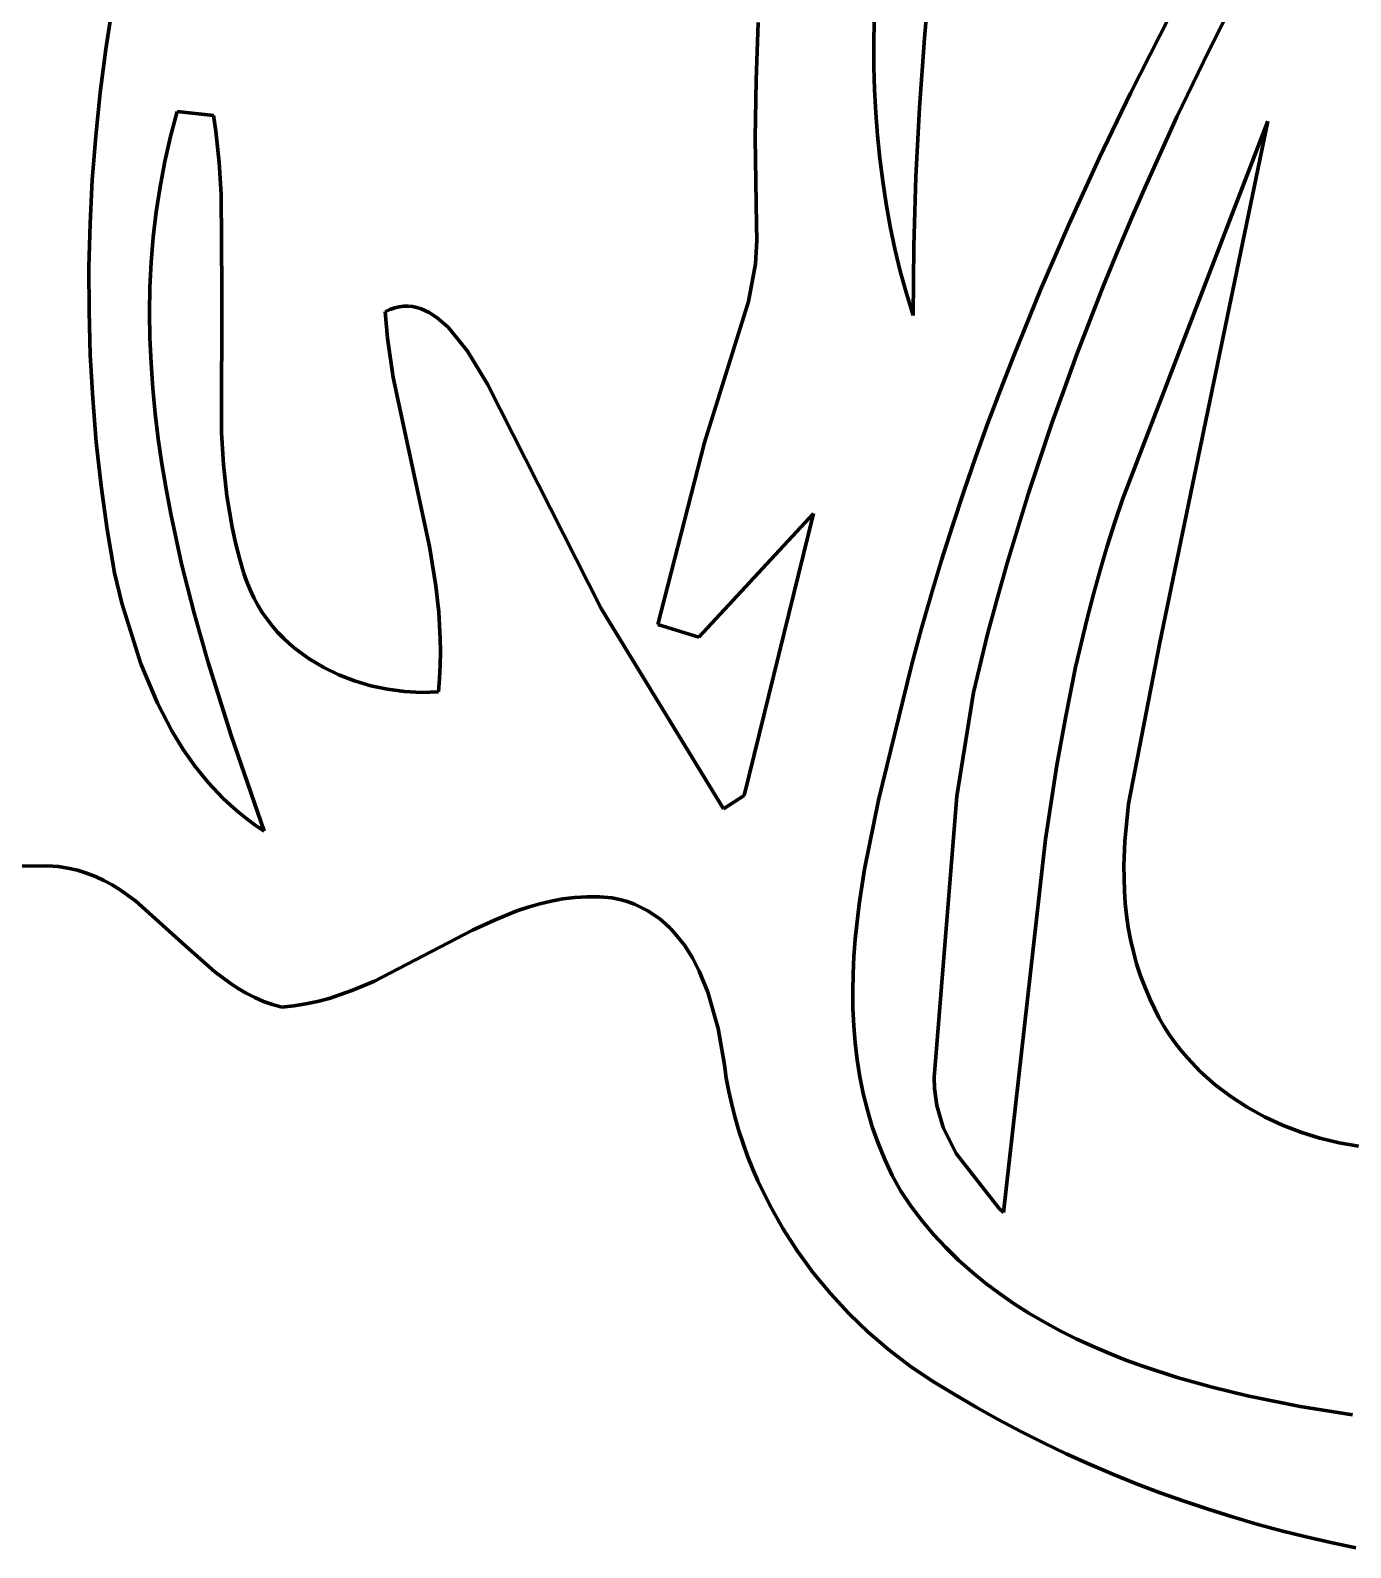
# Model space of a CAD drawing. Header units: millimetres. Extents: x 0 to 14, y 0 to 17.6.
# Drawn here: x 8.891 to 9.895, y 10.34 to 11.495 of the extents above; entities that cross this region are included whole.
import ezdxf

# ---------------------------------------------------------------- set-up
doc = ezdxf.new("R2010")
doc.units = ezdxf.units.MM
doc.layers.add('color#010506ff', color=7, linetype='CONTINUOUS', lineweight=100)
doc.layers.add('color#ffffffff', color=7, linetype='CONTINUOUS', lineweight=100)

msp = doc.modelspace()

# ---------------------------------------------------------------- linework, layer by layer
at = {"layer": 'color#010506ff'}
for p, q in [((9.7876, 11.4792), (9.8129, 11.5292)), ((8.9535, 11.5134), (8.9483, 11.4805)), ((9.5711, 11.4887), (9.5734, 11.515)), ((9.7651, 11.5204), (9.7279, 11.4469)), ((9.443, 11.4567), (9.4446, 11.5008)), ((9.5329, 11.5019), (9.5326, 11.4844)), ((9.5673, 11.4359), (9.5711, 11.4887)), ((8.9483, 11.4805), (8.944, 11.4474)), ((9.5326, 11.4844), (9.5327, 11.4669)), ((9.7633, 11.4288), (9.7876, 11.4792)), ((9.5327, 11.4669), (9.5332, 11.4495)), ((9.4424, 11.4126), (9.443, 11.4567)), ((8.944, 11.4474), (8.9406, 11.4143)), ((9.5332, 11.4495), (9.5341, 11.432)), ((9.7279, 11.4469), (9.7042, 11.3974)), ((8.9975, 11.4139), (9.0027, 11.433)), ((9.0027, 11.433), (9.0302, 11.4299)), ((9.0302, 11.4299), (9.032, 11.418)), ((9.5341, 11.432), (9.5354, 11.4147)), ((9.5647, 11.3832), (9.5673, 11.4359)), ((9.032, 11.418), (9.0346, 11.3941)), ((9.8323, 11.4257), (9.7222, 11.1386)), ((9.7401, 11.3778), (9.7633, 11.4288)), ((9.75, 11.0277), (9.8323, 11.4257)), ((8.9406, 11.4143), (8.938, 11.3811)), ((8.9932, 11.3949), (8.9975, 11.4139)), ((9.4433, 11.3468), (9.4424, 11.4126)), ((9.5354, 11.4147), (9.5372, 11.3973)), ((8.9896, 11.3757), (8.9932, 11.3949)), ((9.5372, 11.3973), (9.5394, 11.38)), ((9.7042, 11.3974), (9.6813, 11.3476)), ((9.0346, 11.3941), (9.0361, 11.37)), ((8.938, 11.3811), (8.9363, 11.3478)), ((8.9866, 11.3566), (8.9896, 11.3757)), ((9.5394, 11.38), (9.542, 11.3628)), ((9.5632, 11.3304), (9.5647, 11.3832)), ((9.729, 11.3522), (9.7401, 11.3778)), ((9.0361, 11.37), (9.0365, 11.2974)), ((9.542, 11.3628), (9.5451, 11.3456)), ((8.9844, 11.3374), (8.9866, 11.3566)), ((9.7181, 11.3264), (9.729, 11.3522)), ((8.9363, 11.3478), (8.9354, 11.3145)), ((8.9829, 11.3183), (8.9844, 11.3374)), ((9.4436, 11.3348), (9.4433, 11.3468)), ((9.5451, 11.3456), (9.5487, 11.3286)), ((9.6813, 11.3476), (9.6595, 11.2973)), ((9.4425, 11.3171), (9.4436, 11.3348)), ((9.5487, 11.3286), (9.5528, 11.3115)), ((9.5626, 11.2778), (9.5632, 11.3304)), ((9.7075, 11.3005), (9.7181, 11.3264)), ((8.9354, 11.3145), (8.9355, 11.2811)), ((8.9819, 11.2991), (8.9829, 11.3183)), ((9.4374, 11.2883), (9.4425, 11.3171)), ((9.5528, 11.3115), (9.5574, 11.2946)), ((8.9816, 11.2799), (8.9819, 11.2991)), ((9.0365, 11.2974), (9.0362, 11.1884)), ((9.5574, 11.2946), (9.5626, 11.2778)), ((9.6595, 11.2973), (9.6388, 11.2466)), ((9.6972, 11.2745), (9.7075, 11.3005)), ((8.9355, 11.2811), (8.9364, 11.2478)), ((8.9818, 11.2607), (8.9816, 11.2799)), ((9.1609, 11.2806), (9.1645, 11.2823)), ((9.1626, 11.2606), (9.1609, 11.2806)), ((9.1645, 11.2823), (9.1681, 11.2836)), ((9.1681, 11.2836), (9.1716, 11.2844)), ((9.1716, 11.2844), (9.175, 11.2848)), ((9.175, 11.2848), (9.1784, 11.2849)), ((9.1784, 11.2849), (9.1817, 11.2845)), ((9.1817, 11.2845), (9.185, 11.2839)), ((9.185, 11.2839), (9.1882, 11.2829)), ((9.1882, 11.2829), (9.1944, 11.28)), ((9.1944, 11.28), (9.2004, 11.2761)), ((9.4039, 11.1812), (9.4374, 11.2883)), ((9.2004, 11.2761), (9.2088, 11.2688)), ((9.2088, 11.2688), (9.2236, 11.2505)), ((9.6872, 11.2484), (9.6972, 11.2745)), ((8.9827, 11.2415), (8.9818, 11.2607)), ((9.1668, 11.2307), (9.1626, 11.2606)), ((8.9364, 11.2478), (8.9383, 11.2145)), ((9.2236, 11.2505), (9.2388, 11.2256)), ((9.6388, 11.2466), (9.6289, 11.2211)), ((9.6776, 11.2221), (9.6872, 11.2484)), ((8.984, 11.2223), (8.9827, 11.2415)), ((8.9858, 11.2032), (8.984, 11.2223)), ((9.1945, 11.102), (9.1668, 11.2307)), ((9.2388, 11.2256), (9.3253, 11.0548)), ((9.6682, 11.1958), (9.6776, 11.2221)), ((8.9383, 11.2145), (8.941, 11.1813)), ((9.6289, 11.2211), (9.6192, 11.1954)), ((8.9882, 11.184), (8.9858, 11.2032)), ((9.0362, 11.1884), (9.0378, 11.1644)), ((9.6192, 11.1954), (9.6099, 11.1697)), ((9.6592, 11.1693), (9.6682, 11.1958)), ((8.941, 11.1813), (8.9447, 11.1481)), ((8.9909, 11.1649), (8.9882, 11.184)), ((9.3684, 11.0426), (9.4039, 11.1812)), ((8.9941, 11.1458), (8.9909, 11.1649)), ((9.0378, 11.1644), (9.0404, 11.1405)), ((9.6099, 11.1697), (9.601, 11.1438)), ((9.6504, 11.1427), (9.6592, 11.1693)), ((8.9447, 11.1481), (8.9493, 11.115)), ((8.9977, 11.1268), (8.9941, 11.1458)), ((9.601, 11.1438), (9.5924, 11.1177)), ((9.6421, 11.116), (9.6504, 11.1427)), ((9.0404, 11.1405), (9.0423, 11.1286)), ((9.7222, 11.1386), (9.716, 11.1205)), ((9.0017, 11.1078), (8.9977, 11.1268)), ((9.0423, 11.1286), (9.0444, 11.1167)), ((9.4868, 11.1271), (9.3995, 11.033)), ((9.434, 10.9126), (9.4868, 11.1271)), ((9.716, 11.1205), (9.7102, 11.1023)), ((8.9493, 11.115), (8.9549, 11.082)), ((9.006, 11.0889), (9.0017, 11.1078)), ((9.0444, 11.1167), (9.047, 11.1049)), ((9.5924, 11.1177), (9.5841, 11.0916)), ((9.634, 11.0892), (9.6421, 11.116)), ((9.047, 11.1049), (9.05, 11.0931)), ((9.1994, 11.0721), (9.1945, 11.102)), ((9.7102, 11.1023), (9.7048, 11.084)), ((9.0156, 11.0512), (9.006, 11.0889)), ((9.05, 11.0931), (9.0534, 11.0814)), ((9.5841, 11.0916), (9.5762, 11.0653)), ((9.6264, 11.0623), (9.634, 11.0892)), ((9.7048, 11.084), (9.6997, 11.0657)), ((8.9549, 11.082), (8.9604, 11.0588)), ((9.0534, 11.0814), (9.0555, 11.0751)), ((9.0555, 11.0751), (9.058, 11.0689)), ((9.2016, 11.052), (9.1994, 11.0721)), ((9.058, 11.0689), (9.0608, 11.063)), ((9.0608, 11.063), (9.0639, 11.0573)), ((9.5762, 11.0653), (9.5687, 11.0389)), ((9.619, 11.0352), (9.6264, 11.0623)), ((9.6997, 11.0657), (9.6949, 11.0473)), ((8.9604, 11.0588), (8.9749, 11.0126)), ((9.0262, 11.0137), (9.0156, 11.0512)), ((9.0639, 11.0573), (9.0673, 11.0519)), ((9.0673, 11.0519), (9.071, 11.0466)), ((9.2028, 11.0319), (9.2016, 11.052)), ((9.3253, 11.0548), (9.4183, 10.9023)), ((9.071, 11.0466), (9.0749, 11.0416)), ((9.0749, 11.0416), (9.079, 11.0369)), ((9.3995, 11.033), (9.3684, 11.0426)), ((9.5687, 11.0389), (9.5616, 11.0124)), ((9.6949, 11.0473), (9.6862, 11.0103)), ((9.079, 11.0369), (9.0834, 11.0323)), ((9.0834, 11.0323), (9.0881, 11.028)), ((9.0881, 11.028), (9.0929, 11.0239)), ((9.203, 11.0218), (9.2028, 11.0319)), ((9.6086, 10.9908), (9.619, 11.0352)), ((9.7264, 10.9062), (9.75, 11.0277)), ((9.0929, 11.0239), (9.1031, 11.0164)), ((9.1031, 11.0164), (9.1141, 11.0099)), ((9.2028, 11.0117), (9.203, 11.0218)), ((8.9749, 11.0126), (8.9875, 10.9827)), ((9.0437, 10.9582), (9.0262, 11.0137)), ((9.1141, 11.0099), (9.1256, 11.0043)), ((9.1256, 11.0043), (9.1376, 10.9997)), ((9.2023, 11.0015), (9.2028, 11.0117)), ((9.5616, 11.0124), (9.5549, 10.9857)), ((9.6862, 11.0103), (9.6786, 10.973)), ((9.1376, 10.9997), (9.15, 10.9961)), ((9.15, 10.9961), (9.1627, 10.9934)), ((9.1627, 10.9934), (9.1755, 10.9917)), ((9.1755, 10.9917), (9.1884, 10.991)), ((9.1884, 10.991), (9.2014, 10.9913)), ((9.2014, 10.9913), (9.2023, 11.0015)), ((8.9875, 10.9827), (8.9987, 10.9613)), ((9.5549, 10.9857), (9.5362, 10.909)), ((9.5958, 10.912), (9.6086, 10.9908)), ((9.6786, 10.973), (9.6719, 10.9356)), ((8.9987, 10.9613), (9.0071, 10.9476)), ((9.0689, 10.8854), (9.0437, 10.9582)), ((9.0071, 10.9476), (9.0163, 10.9346)), ((9.0163, 10.9346), (9.0263, 10.9222)), ((9.6719, 10.9356), (9.6633, 10.8792)), ((9.0263, 10.9222), (9.0373, 10.9106)), ((9.0373, 10.9106), (9.0431, 10.9051)), ((9.4183, 10.9023), (9.434, 10.9126)), ((9.5793, 10.7073), (9.5958, 10.912)), ((9.0431, 10.9051), (9.0492, 10.8998)), ((9.0492, 10.8998), (9.0555, 10.8948)), ((9.5362, 10.909), (9.5256, 10.8564)), ((9.7236, 10.8778), (9.7264, 10.9062)), ((9.0555, 10.8948), (9.062, 10.89)), ((9.062, 10.89), (9.0689, 10.8854)), ((9.6633, 10.8792), (9.6312, 10.5953)), ((9.7229, 10.8589), (9.7236, 10.8778)), ((8.9043, 10.859), (8.25, 10.8566)), ((8.9121, 10.8584), (8.9043, 10.859)), ((8.9195, 10.8573), (8.9121, 10.8584)), ((8.9267, 10.8557), (8.9195, 10.8573)), ((8.9337, 10.8535), (8.9267, 10.8557)), ((8.9404, 10.8509), (8.9337, 10.8535)), ((9.5256, 10.8564), (9.5215, 10.8299)), ((9.7233, 10.8401), (9.7229, 10.8589)), ((8.9468, 10.8479), (8.9404, 10.8509)), ((8.9531, 10.8445), (8.9468, 10.8479)), ((8.9592, 10.8408), (8.9531, 10.8445)), ((8.9709, 10.8324), (8.9592, 10.8408)), ((9.0093, 10.798), (8.9709, 10.8324)), ((9.2784, 10.8301), (9.2696, 10.8276)), ((9.2872, 10.8322), (9.2784, 10.8301)), ((9.2961, 10.8338), (9.2872, 10.8322)), ((9.3052, 10.8349), (9.2961, 10.8338)), ((9.3144, 10.8354), (9.3052, 10.8349)), ((9.3238, 10.8354), (9.3144, 10.8354)), ((9.3333, 10.8346), (9.3238, 10.8354)), ((9.3393, 10.8334), (9.3333, 10.8346)), ((9.345, 10.8318), (9.3393, 10.8334)), ((9.3505, 10.8298), (9.345, 10.8318)), ((9.3556, 10.8274), (9.3505, 10.8298)), ((9.5215, 10.8299), (9.5185, 10.8033)), ((9.7239, 10.8307), (9.7233, 10.8401)), ((9.7249, 10.8214), (9.7239, 10.8307)), ((9.244, 10.8178), (9.2273, 10.81)), ((9.261, 10.8247), (9.244, 10.8178)), ((9.2696, 10.8276), (9.261, 10.8247)), ((9.3606, 10.8248), (9.3556, 10.8274)), ((9.3653, 10.8218), (9.3606, 10.8248)), ((9.3697, 10.8186), (9.3653, 10.8218)), ((9.3739, 10.8151), (9.3697, 10.8186)), ((9.7262, 10.8121), (9.7249, 10.8214)), ((9.2273, 10.81), (9.1526, 10.7713)), ((9.3779, 10.8113), (9.3739, 10.8151)), ((9.3816, 10.8073), (9.3779, 10.8113)), ((9.3885, 10.7986), (9.3816, 10.8073)), ((9.728, 10.8029), (9.7262, 10.8121)), ((9.0313, 10.7784), (9.0093, 10.798)), ((9.3946, 10.7891), (9.3885, 10.7986)), ((9.5185, 10.8033), (9.5175, 10.7901)), ((9.7301, 10.7937), (9.728, 10.8029)), ((9.3998, 10.779), (9.3946, 10.7891)), ((9.5175, 10.7901), (9.5169, 10.7768)), ((9.7326, 10.7845), (9.7301, 10.7937)), ((9.7356, 10.7754), (9.7326, 10.7845)), ((9.0429, 10.7697), (9.0313, 10.7784)), ((9.4064, 10.763), (9.3998, 10.779)), ((9.5169, 10.7768), (9.5166, 10.7636)), ((9.739, 10.7664), (9.7356, 10.7754)), ((9.049, 10.7658), (9.0429, 10.7697)), ((9.0552, 10.7621), (9.049, 10.7658)), ((9.0616, 10.7588), (9.0552, 10.7621)), ((9.1269, 10.761), (9.1182, 10.7582)), ((9.1356, 10.7641), (9.1269, 10.761)), ((9.1526, 10.7713), (9.1356, 10.7641)), ((9.4143, 10.7352), (9.4064, 10.763)), ((9.5166, 10.7636), (9.5167, 10.7505)), ((9.7429, 10.7574), (9.739, 10.7664)), ((9.0682, 10.7559), (9.0616, 10.7588)), ((9.075, 10.7535), (9.0682, 10.7559)), ((9.0821, 10.7515), (9.075, 10.7535)), ((9.0913, 10.7524), (9.0821, 10.7515)), ((9.1004, 10.7539), (9.0913, 10.7524)), ((9.1094, 10.7558), (9.1004, 10.7539)), ((9.1182, 10.7582), (9.1094, 10.7558)), ((9.5167, 10.7505), (9.5173, 10.7374)), ((9.7461, 10.7504), (9.7429, 10.7574)), ((9.7495, 10.7437), (9.7461, 10.7504)), ((9.5173, 10.7374), (9.5184, 10.7243)), ((9.7533, 10.7371), (9.7495, 10.7437)), ((9.7573, 10.7308), (9.7533, 10.7371)), ((9.4189, 10.7076), (9.4143, 10.7352)), ((9.7616, 10.7247), (9.7573, 10.7308)), ((9.5184, 10.7243), (9.5199, 10.7114)), ((9.7662, 10.7188), (9.7616, 10.7247)), ((9.771, 10.7131), (9.7662, 10.7188)), ((9.4204, 10.6974), (9.4189, 10.7076)), ((9.5199, 10.7114), (9.5219, 10.6985)), ((9.5785, 10.6983), (9.5793, 10.7073)), ((9.7813, 10.7023), (9.771, 10.7131)), ((9.7924, 10.6924), (9.7813, 10.7023)), ((9.4223, 10.6873), (9.4204, 10.6974)), ((9.5219, 10.6985), (9.5245, 10.6857)), ((9.5787, 10.6895), (9.5785, 10.6983)), ((9.8042, 10.6834), (9.7924, 10.6924)), ((9.4245, 10.6773), (9.4223, 10.6873)), ((9.5245, 10.6857), (9.5277, 10.673)), ((9.5805, 10.6766), (9.5787, 10.6895)), ((9.8168, 10.6753), (9.8042, 10.6834)), ((9.4271, 10.6674), (9.4245, 10.6773)), ((9.5277, 10.673), (9.5315, 10.6604)), ((9.5855, 10.6599), (9.5805, 10.6766)), ((9.8299, 10.6681), (9.8168, 10.6753)), ((9.8435, 10.6617), (9.8299, 10.6681)), ((9.4299, 10.6575), (9.4271, 10.6674)), ((9.4331, 10.6478), (9.4299, 10.6575)), ((9.5315, 10.6604), (9.5359, 10.648)), ((9.5952, 10.6401), (9.5855, 10.6599)), ((9.8576, 10.6563), (9.8435, 10.6617)), ((9.872, 10.6518), (9.8576, 10.6563)), ((9.4366, 10.6382), (9.4331, 10.6478)), ((9.5359, 10.648), (9.541, 10.6356)), ((9.8866, 10.6483), (9.872, 10.6518)), ((9.9014, 10.6457), (9.8866, 10.6483)), ((9.4403, 10.6286), (9.4366, 10.6382)), ((9.541, 10.6356), (9.5467, 10.6235)), ((9.6281, 10.5984), (9.5952, 10.6401)), ((9.4444, 10.6193), (9.4403, 10.6286)), ((9.5467, 10.6235), (9.5532, 10.6114)), ((9.4534, 10.6009), (9.4444, 10.6193)), ((9.5532, 10.6114), (9.561, 10.5999)), ((9.4634, 10.5831), (9.4534, 10.6009)), ((9.561, 10.5999), (9.5694, 10.589)), ((9.6312, 10.5953), (9.6281, 10.5984)), ((9.5694, 10.589), (9.5781, 10.5785)), ((9.4745, 10.5659), (9.4634, 10.5831)), ((9.5781, 10.5785), (9.5874, 10.5686)), ((9.4866, 10.5493), (9.4745, 10.5659)), ((9.5874, 10.5686), (9.597, 10.5591)), ((9.597, 10.5591), (9.6071, 10.5501)), ((9.4996, 10.5335), (9.4866, 10.5493)), ((9.6071, 10.5501), (9.6175, 10.5416)), ((9.6175, 10.5416), (9.6282, 10.5335)), ((9.5136, 10.5185), (9.4996, 10.5335)), ((9.6282, 10.5335), (9.6393, 10.5258)), ((9.5283, 10.5042), (9.5136, 10.5185)), ((9.6393, 10.5258), (9.6507, 10.5186)), ((9.6507, 10.5186), (9.6624, 10.5117)), ((9.6624, 10.5117), (9.6743, 10.5053)), ((9.5439, 10.4909), (9.5283, 10.5042)), ((9.6743, 10.5053), (9.6865, 10.4992)), ((9.6865, 10.4992), (9.6989, 10.4935)), ((9.5602, 10.4784), (9.5439, 10.4909)), ((9.6989, 10.4935), (9.7115, 10.4881)), ((9.7115, 10.4881), (9.7243, 10.483)), ((9.7243, 10.483), (9.7372, 10.4783)), ((9.5772, 10.467), (9.5602, 10.4784)), ((9.7372, 10.4783), (9.7635, 10.4698)), ((9.5937, 10.4569), (9.5772, 10.467)), ((9.7635, 10.4698), (9.7901, 10.4623)), ((9.7901, 10.4623), (9.8169, 10.4558)), ((9.6104, 10.4471), (9.5937, 10.4569)), ((9.8169, 10.4558), (9.8571, 10.4477)), ((9.6273, 10.4377), (9.6104, 10.4471)), ((9.6444, 10.4287), (9.6273, 10.4377)), ((9.8571, 10.4477), (9.8968, 10.4412)), ((9.6617, 10.42), (9.6444, 10.4287)), ((9.6791, 10.4117), (9.6617, 10.42)), ((9.6968, 10.4037), (9.6791, 10.4117)), ((9.7145, 10.3961), (9.6968, 10.4037)), ((9.7324, 10.3889), (9.7145, 10.3961)), ((9.7505, 10.382), (9.7324, 10.3889)), ((9.7687, 10.3755), (9.7505, 10.382)), ((9.787, 10.3694), (9.7687, 10.3755)), ((9.8055, 10.3636), (9.787, 10.3694)), ((9.8241, 10.3582), (9.8055, 10.3636)), ((9.8427, 10.3531), (9.8241, 10.3582)), ((9.8615, 10.3485), (9.8427, 10.3531)), ((9.8803, 10.3442), (9.8615, 10.3485)), ((9.8993, 10.3402), (9.8803, 10.3442))]:
    msp.add_line(p, q, dxfattribs=at)
at = {"layer": 'color#ffffffff'}
for p, q in [((9.8129, 11.5292), (9.7876, 11.4792)), ((8.9483, 11.4805), (8.9535, 11.5134)), ((9.5734, 11.515), (9.5711, 11.4887)), ((9.7279, 11.4469), (9.7651, 11.5204)), ((9.4446, 11.5008), (9.443, 11.4567)), ((9.5326, 11.4844), (9.5329, 11.5019)), ((9.5711, 11.4887), (9.5673, 11.4359)), ((8.944, 11.4474), (8.9483, 11.4805)), ((9.5327, 11.4669), (9.5326, 11.4844)), ((9.7876, 11.4792), (9.7633, 11.4288)), ((9.5332, 11.4495), (9.5327, 11.4669)), ((9.443, 11.4567), (9.4424, 11.4126)), ((8.9406, 11.4143), (8.944, 11.4474)), ((9.5341, 11.432), (9.5332, 11.4495)), ((9.7042, 11.3974), (9.7279, 11.4469)), ((9.0027, 11.433), (8.9975, 11.4139)), ((9.0302, 11.4299), (9.0027, 11.433)), ((9.032, 11.418), (9.0302, 11.4299)), ((9.5354, 11.4147), (9.5341, 11.432)), ((9.5673, 11.4359), (9.5647, 11.3832)), ((9.0346, 11.3941), (9.032, 11.418)), ((9.7222, 11.1386), (9.8323, 11.4257)), ((9.7633, 11.4288), (9.7401, 11.3778)), ((9.8323, 11.4257), (9.75, 11.0277)), ((8.938, 11.3811), (8.9406, 11.4143)), ((8.9975, 11.4139), (8.9932, 11.3949)), ((9.4424, 11.4126), (9.4433, 11.3468)), ((9.5372, 11.3973), (9.5354, 11.4147)), ((8.9932, 11.3949), (8.9896, 11.3757)), ((9.5394, 11.38), (9.5372, 11.3973)), ((9.6813, 11.3476), (9.7042, 11.3974)), ((9.0361, 11.37), (9.0346, 11.3941)), ((8.9363, 11.3478), (8.938, 11.3811)), ((8.9896, 11.3757), (8.9866, 11.3566)), ((9.542, 11.3628), (9.5394, 11.38)), ((9.5647, 11.3832), (9.5632, 11.3304)), ((9.7401, 11.3778), (9.729, 11.3522)), ((9.0365, 11.2974), (9.0361, 11.37)), ((9.5451, 11.3456), (9.542, 11.3628)), ((8.9866, 11.3566), (8.9844, 11.3374)), ((9.729, 11.3522), (9.7181, 11.3264)), ((8.9354, 11.3145), (8.9363, 11.3478)), ((8.9844, 11.3374), (8.9829, 11.3183)), ((9.4433, 11.3468), (9.4436, 11.3348)), ((9.5487, 11.3286), (9.5451, 11.3456)), ((9.6595, 11.2973), (9.6813, 11.3476)), ((9.4436, 11.3348), (9.4425, 11.3171)), ((9.5528, 11.3115), (9.5487, 11.3286)), ((9.5632, 11.3304), (9.5626, 11.2778)), ((9.7181, 11.3264), (9.7075, 11.3005)), ((8.9355, 11.2811), (8.9354, 11.3145)), ((8.9829, 11.3183), (8.9819, 11.2991)), ((9.4425, 11.3171), (9.4374, 11.2883)), ((9.5574, 11.2946), (9.5528, 11.3115)), ((8.9819, 11.2991), (8.9816, 11.2799)), ((9.0362, 11.1884), (9.0365, 11.2974)), ((9.5626, 11.2778), (9.5574, 11.2946)), ((9.6388, 11.2466), (9.6595, 11.2973)), ((9.7075, 11.3005), (9.6972, 11.2745)), ((8.9364, 11.2478), (8.9355, 11.2811)), ((8.9816, 11.2799), (8.9818, 11.2607)), ((9.1645, 11.2823), (9.1609, 11.2806)), ((9.1609, 11.2806), (9.1626, 11.2606)), ((9.1681, 11.2836), (9.1645, 11.2823)), ((9.1716, 11.2844), (9.1681, 11.2836)), ((9.175, 11.2848), (9.1716, 11.2844)), ((9.1784, 11.2849), (9.175, 11.2848)), ((9.1817, 11.2845), (9.1784, 11.2849)), ((9.185, 11.2839), (9.1817, 11.2845)), ((9.1882, 11.2829), (9.185, 11.2839)), ((9.1944, 11.28), (9.1882, 11.2829)), ((9.2004, 11.2761), (9.1944, 11.28)), ((9.4374, 11.2883), (9.4039, 11.1812)), ((9.2088, 11.2688), (9.2004, 11.2761)), ((9.2236, 11.2505), (9.2088, 11.2688)), ((9.6972, 11.2745), (9.6872, 11.2484)), ((8.9818, 11.2607), (8.9827, 11.2415)), ((9.1626, 11.2606), (9.1668, 11.2307)), ((8.9383, 11.2145), (8.9364, 11.2478)), ((9.2388, 11.2256), (9.2236, 11.2505)), ((9.6289, 11.2211), (9.6388, 11.2466)), ((9.6872, 11.2484), (9.6776, 11.2221)), ((8.9827, 11.2415), (8.984, 11.2223)), ((8.984, 11.2223), (8.9858, 11.2032)), ((9.1668, 11.2307), (9.1945, 11.102)), ((9.3253, 11.0548), (9.2388, 11.2256)), ((9.6776, 11.2221), (9.6682, 11.1958)), ((8.941, 11.1813), (8.9383, 11.2145)), ((9.6192, 11.1954), (9.6289, 11.2211)), ((8.9858, 11.2032), (8.9882, 11.184)), ((9.0378, 11.1644), (9.0362, 11.1884)), ((9.6099, 11.1697), (9.6192, 11.1954)), ((9.6682, 11.1958), (9.6592, 11.1693)), ((8.9447, 11.1481), (8.941, 11.1813)), ((8.9882, 11.184), (8.9909, 11.1649)), ((9.4039, 11.1812), (9.3684, 11.0426)), ((8.9909, 11.1649), (8.9941, 11.1458)), ((9.0404, 11.1405), (9.0378, 11.1644)), ((9.601, 11.1438), (9.6099, 11.1697)), ((9.6592, 11.1693), (9.6504, 11.1427)), ((8.9493, 11.115), (8.9447, 11.1481)), ((8.9941, 11.1458), (8.9977, 11.1268)), ((9.5924, 11.1177), (9.601, 11.1438)), ((9.6504, 11.1427), (9.6421, 11.116)), ((9.0423, 11.1286), (9.0404, 11.1405)), ((9.716, 11.1205), (9.7222, 11.1386)), ((8.9977, 11.1268), (9.0017, 11.1078)), ((9.0444, 11.1167), (9.0423, 11.1286)), ((9.3995, 11.033), (9.4868, 11.1271)), ((9.4868, 11.1271), (9.434, 10.9126)), ((9.7102, 11.1023), (9.716, 11.1205)), ((8.9549, 11.082), (8.9493, 11.115)), ((9.0017, 11.1078), (9.006, 11.0889)), ((9.047, 11.1049), (9.0444, 11.1167)), ((9.5841, 11.0916), (9.5924, 11.1177)), ((9.6421, 11.116), (9.634, 11.0892)), ((9.05, 11.0931), (9.047, 11.1049)), ((9.1945, 11.102), (9.1994, 11.0721)), ((9.7048, 11.084), (9.7102, 11.1023)), ((9.006, 11.0889), (9.0156, 11.0512)), ((9.0534, 11.0814), (9.05, 11.0931)), ((9.5762, 11.0653), (9.5841, 11.0916)), ((9.634, 11.0892), (9.6264, 11.0623)), ((9.6997, 11.0657), (9.7048, 11.084)), ((8.9604, 11.0588), (8.9549, 11.082)), ((9.0555, 11.0751), (9.0534, 11.0814)), ((9.058, 11.0689), (9.0555, 11.0751)), ((9.1994, 11.0721), (9.2016, 11.052)), ((9.0608, 11.063), (9.058, 11.0689)), ((9.0639, 11.0573), (9.0608, 11.063)), ((9.5687, 11.0389), (9.5762, 11.0653)), ((9.6264, 11.0623), (9.619, 11.0352)), ((9.6949, 11.0473), (9.6997, 11.0657)), ((8.9749, 11.0126), (8.9604, 11.0588)), ((9.0156, 11.0512), (9.0262, 11.0137)), ((9.0673, 11.0519), (9.0639, 11.0573)), ((9.071, 11.0466), (9.0673, 11.0519)), ((9.2016, 11.052), (9.2028, 11.0319)), ((9.4183, 10.9023), (9.3253, 11.0548)), ((9.0749, 11.0416), (9.071, 11.0466)), ((9.079, 11.0369), (9.0749, 11.0416)), ((9.3684, 11.0426), (9.3995, 11.033)), ((9.5616, 11.0124), (9.5687, 11.0389)), ((9.6862, 11.0103), (9.6949, 11.0473)), ((9.0834, 11.0323), (9.079, 11.0369)), ((9.0881, 11.028), (9.0834, 11.0323)), ((9.0929, 11.0239), (9.0881, 11.028)), ((9.2028, 11.0319), (9.203, 11.0218)), ((9.619, 11.0352), (9.6086, 10.9908)), ((9.75, 11.0277), (9.7264, 10.9062)), ((9.1031, 11.0164), (9.0929, 11.0239)), ((9.1141, 11.0099), (9.1031, 11.0164)), ((9.203, 11.0218), (9.2028, 11.0117)), ((8.9875, 10.9827), (8.9749, 11.0126)), ((9.0262, 11.0137), (9.0437, 10.9582)), ((9.1256, 11.0043), (9.1141, 11.0099)), ((9.1376, 10.9997), (9.1256, 11.0043)), ((9.2028, 11.0117), (9.2023, 11.0015)), ((9.5549, 10.9857), (9.5616, 11.0124)), ((9.6786, 10.973), (9.6862, 11.0103)), ((9.15, 10.9961), (9.1376, 10.9997)), ((9.1627, 10.9934), (9.15, 10.9961)), ((9.1755, 10.9917), (9.1627, 10.9934)), ((9.1884, 10.991), (9.1755, 10.9917)), ((9.2014, 10.9913), (9.1884, 10.991)), ((9.2023, 11.0015), (9.2014, 10.9913)), ((8.9987, 10.9613), (8.9875, 10.9827)), ((9.5362, 10.909), (9.5549, 10.9857)), ((9.6086, 10.9908), (9.5958, 10.912)), ((9.6719, 10.9356), (9.6786, 10.973)), ((9.0071, 10.9476), (8.9987, 10.9613)), ((9.0437, 10.9582), (9.0689, 10.8854)), ((9.0163, 10.9346), (9.0071, 10.9476)), ((9.0263, 10.9222), (9.0163, 10.9346)), ((9.6633, 10.8792), (9.6719, 10.9356)), ((9.0373, 10.9106), (9.0263, 10.9222)), ((9.0431, 10.9051), (9.0373, 10.9106)), ((9.434, 10.9126), (9.4183, 10.9023)), ((9.5958, 10.912), (9.5793, 10.7073)), ((9.0492, 10.8998), (9.0431, 10.9051)), ((9.0555, 10.8948), (9.0492, 10.8998)), ((9.5256, 10.8564), (9.5362, 10.909)), ((9.7264, 10.9062), (9.7236, 10.8778)), ((9.062, 10.89), (9.0555, 10.8948)), ((9.0689, 10.8854), (9.062, 10.89)), ((9.6312, 10.5953), (9.6633, 10.8792)), ((9.7236, 10.8778), (9.7229, 10.8589)), ((8.25, 10.8566), (8.9043, 10.859)), ((8.9043, 10.859), (8.9121, 10.8584)), ((8.9121, 10.8584), (8.9195, 10.8573)), ((8.9195, 10.8573), (8.9267, 10.8557)), ((8.9267, 10.8557), (8.9337, 10.8535)), ((8.9337, 10.8535), (8.9404, 10.8509)), ((9.5215, 10.8299), (9.5256, 10.8564)), ((9.7229, 10.8589), (9.7233, 10.8401)), ((8.9404, 10.8509), (8.9468, 10.8479)), ((8.9468, 10.8479), (8.9531, 10.8445)), ((8.9531, 10.8445), (8.9592, 10.8408)), ((8.9592, 10.8408), (8.9709, 10.8324)), ((8.9709, 10.8324), (9.0093, 10.798)), ((9.2696, 10.8276), (9.2784, 10.8301)), ((9.2784, 10.8301), (9.2872, 10.8322)), ((9.2872, 10.8322), (9.2961, 10.8338)), ((9.2961, 10.8338), (9.3052, 10.8349)), ((9.3052, 10.8349), (9.3144, 10.8354)), ((9.3144, 10.8354), (9.3238, 10.8354)), ((9.3238, 10.8354), (9.3333, 10.8346)), ((9.3333, 10.8346), (9.3393, 10.8334)), ((9.3393, 10.8334), (9.345, 10.8318)), ((9.345, 10.8318), (9.3505, 10.8298)), ((9.3505, 10.8298), (9.3556, 10.8274)), ((9.5185, 10.8033), (9.5215, 10.8299)), ((9.7233, 10.8401), (9.7239, 10.8307)), ((9.7239, 10.8307), (9.7249, 10.8214)), ((9.2273, 10.81), (9.244, 10.8178)), ((9.244, 10.8178), (9.261, 10.8247)), ((9.261, 10.8247), (9.2696, 10.8276)), ((9.3556, 10.8274), (9.3606, 10.8248)), ((9.3606, 10.8248), (9.3653, 10.8218)), ((9.3653, 10.8218), (9.3697, 10.8186)), ((9.3697, 10.8186), (9.3739, 10.8151)), ((9.7249, 10.8214), (9.7262, 10.8121)), ((9.1526, 10.7713), (9.2273, 10.81)), ((9.3739, 10.8151), (9.3779, 10.8113)), ((9.3779, 10.8113), (9.3816, 10.8073)), ((9.3816, 10.8073), (9.3885, 10.7986)), ((9.7262, 10.8121), (9.728, 10.8029)), ((9.0093, 10.798), (9.0313, 10.7784)), ((9.3885, 10.7986), (9.3946, 10.7891)), ((9.5175, 10.7901), (9.5185, 10.8033)), ((9.728, 10.8029), (9.7301, 10.7937)), ((9.3946, 10.7891), (9.3998, 10.779)), ((9.5169, 10.7768), (9.5175, 10.7901)), ((9.7301, 10.7937), (9.7326, 10.7845)), ((9.7326, 10.7845), (9.7356, 10.7754)), ((9.0313, 10.7784), (9.0429, 10.7697)), ((9.3998, 10.779), (9.4064, 10.763)), ((9.5166, 10.7636), (9.5169, 10.7768)), ((9.7356, 10.7754), (9.739, 10.7664)), ((9.0429, 10.7697), (9.049, 10.7658)), ((9.049, 10.7658), (9.0552, 10.7621)), ((9.0552, 10.7621), (9.0616, 10.7588)), ((9.1182, 10.7582), (9.1269, 10.761)), ((9.1269, 10.761), (9.1356, 10.7641)), ((9.1356, 10.7641), (9.1526, 10.7713)), ((9.4064, 10.763), (9.4143, 10.7352)), ((9.5167, 10.7505), (9.5166, 10.7636)), ((9.739, 10.7664), (9.7429, 10.7574)), ((9.0616, 10.7588), (9.0682, 10.7559)), ((9.0682, 10.7559), (9.075, 10.7535)), ((9.075, 10.7535), (9.0821, 10.7515)), ((9.0821, 10.7515), (9.0913, 10.7524)), ((9.0913, 10.7524), (9.1004, 10.7539)), ((9.1004, 10.7539), (9.1094, 10.7558)), ((9.1094, 10.7558), (9.1182, 10.7582)), ((9.5173, 10.7374), (9.5167, 10.7505)), ((9.7429, 10.7574), (9.7461, 10.7504)), ((9.7461, 10.7504), (9.7495, 10.7437)), ((9.5184, 10.7243), (9.5173, 10.7374)), ((9.7495, 10.7437), (9.7533, 10.7371)), ((9.7533, 10.7371), (9.7573, 10.7308)), ((9.4143, 10.7352), (9.4189, 10.7076)), ((9.7573, 10.7308), (9.7616, 10.7247)), ((9.5199, 10.7114), (9.5184, 10.7243)), ((9.7616, 10.7247), (9.7662, 10.7188)), ((9.7662, 10.7188), (9.771, 10.7131)), ((9.4189, 10.7076), (9.4204, 10.6974)), ((9.5219, 10.6985), (9.5199, 10.7114)), ((9.5793, 10.7073), (9.5785, 10.6983)), ((9.771, 10.7131), (9.7813, 10.7023)), ((9.7813, 10.7023), (9.7924, 10.6924)), ((9.4204, 10.6974), (9.4223, 10.6873)), ((9.5245, 10.6857), (9.5219, 10.6985)), ((9.5785, 10.6983), (9.5787, 10.6895)), ((9.7924, 10.6924), (9.8042, 10.6834)), ((9.4223, 10.6873), (9.4245, 10.6773)), ((9.5277, 10.673), (9.5245, 10.6857)), ((9.5787, 10.6895), (9.5805, 10.6766)), ((9.8042, 10.6834), (9.8168, 10.6753)), ((9.4245, 10.6773), (9.4271, 10.6674)), ((9.5315, 10.6604), (9.5277, 10.673)), ((9.5805, 10.6766), (9.5855, 10.6599)), ((9.8168, 10.6753), (9.8299, 10.6681)), ((9.8299, 10.6681), (9.8435, 10.6617)), ((9.4271, 10.6674), (9.4299, 10.6575)), ((9.4299, 10.6575), (9.4331, 10.6478)), ((9.5359, 10.648), (9.5315, 10.6604)), ((9.5855, 10.6599), (9.5952, 10.6401)), ((9.8435, 10.6617), (9.8576, 10.6563)), ((9.8576, 10.6563), (9.872, 10.6518)), ((9.4331, 10.6478), (9.4366, 10.6382)), ((9.541, 10.6356), (9.5359, 10.648)), ((9.872, 10.6518), (9.8866, 10.6483)), ((9.8866, 10.6483), (9.9014, 10.6457)), ((9.4366, 10.6382), (9.4403, 10.6286)), ((9.5467, 10.6235), (9.541, 10.6356)), ((9.5952, 10.6401), (9.6281, 10.5984)), ((9.4403, 10.6286), (9.4444, 10.6193)), ((9.5532, 10.6114), (9.5467, 10.6235)), ((9.4444, 10.6193), (9.4534, 10.6009)), ((9.561, 10.5999), (9.5532, 10.6114)), ((9.4534, 10.6009), (9.4634, 10.5831)), ((9.5694, 10.589), (9.561, 10.5999)), ((9.6281, 10.5984), (9.6312, 10.5953)), ((9.5781, 10.5785), (9.5694, 10.589)), ((9.4634, 10.5831), (9.4745, 10.5659)), ((9.5874, 10.5686), (9.5781, 10.5785)), ((9.4745, 10.5659), (9.4866, 10.5493)), ((9.597, 10.5591), (9.5874, 10.5686)), ((9.6071, 10.5501), (9.597, 10.5591)), ((9.4866, 10.5493), (9.4996, 10.5335)), ((9.6175, 10.5416), (9.6071, 10.5501)), ((9.6282, 10.5335), (9.6175, 10.5416)), ((9.4996, 10.5335), (9.5136, 10.5185)), ((9.6393, 10.5258), (9.6282, 10.5335)), ((9.5136, 10.5185), (9.5283, 10.5042)), ((9.6507, 10.5186), (9.6393, 10.5258)), ((9.6624, 10.5117), (9.6507, 10.5186)), ((9.6743, 10.5053), (9.6624, 10.5117)), ((9.5283, 10.5042), (9.5439, 10.4909)), ((9.6865, 10.4992), (9.6743, 10.5053)), ((9.6989, 10.4935), (9.6865, 10.4992)), ((9.5439, 10.4909), (9.5602, 10.4784)), ((9.7115, 10.4881), (9.6989, 10.4935)), ((9.7243, 10.483), (9.7115, 10.4881)), ((9.7372, 10.4783), (9.7243, 10.483)), ((9.5602, 10.4784), (9.5772, 10.467)), ((9.7635, 10.4698), (9.7372, 10.4783)), ((9.5772, 10.467), (9.5937, 10.4569)), ((9.7901, 10.4623), (9.7635, 10.4698)), ((9.8169, 10.4558), (9.7901, 10.4623)), ((9.5937, 10.4569), (9.6104, 10.4471)), ((9.8571, 10.4477), (9.8169, 10.4558)), ((9.6104, 10.4471), (9.6273, 10.4377)), ((9.6273, 10.4377), (9.6444, 10.4287)), ((9.8968, 10.4412), (9.8571, 10.4477)), ((9.6444, 10.4287), (9.6617, 10.42)), ((9.6617, 10.42), (9.6791, 10.4117)), ((9.6791, 10.4117), (9.6968, 10.4037)), ((9.6968, 10.4037), (9.7145, 10.3961)), ((9.7145, 10.3961), (9.7324, 10.3889)), ((9.7324, 10.3889), (9.7505, 10.382)), ((9.7505, 10.382), (9.7687, 10.3755)), ((9.7687, 10.3755), (9.787, 10.3694)), ((9.787, 10.3694), (9.8055, 10.3636)), ((9.8055, 10.3636), (9.8241, 10.3582)), ((9.8241, 10.3582), (9.8427, 10.3531)), ((9.8427, 10.3531), (9.8615, 10.3485)), ((9.8615, 10.3485), (9.8803, 10.3442)), ((9.8803, 10.3442), (9.8993, 10.3402))]:
    msp.add_line(p, q, dxfattribs=at)

doc.saveas('drawing.dxf')
